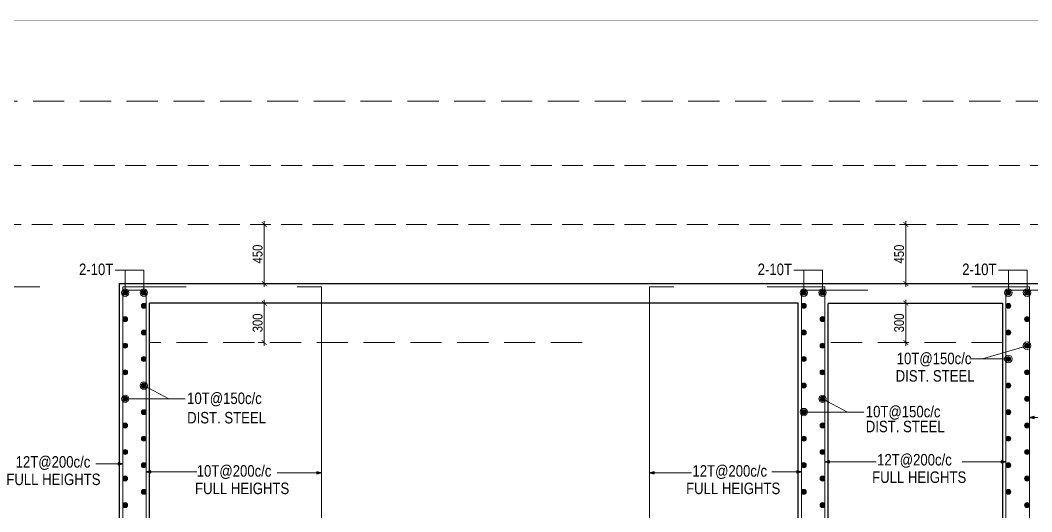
# Model space of a CAD drawing. Header units: millimetres. Extents: x 1112055 to 3390982, y -148532 to 766891.
# Drawn here: x 1755163 to 1786039, y 327645 to 342641 of the extents above; entities that cross this region are included whole.
import ezdxf

# ---------------------------------------------------------------- set-up
doc = ezdxf.new("R2010")
doc.units = ezdxf.units.MM
doc.header["$PDMODE"] = 35
doc.header["$PDSIZE"] = -25
doc.linetypes.add('Hidden', pattern=[9.525, 6.35, -3.175])
for name, color, linetype, lineweight in [('A_Levels', 150, 'Hidden', 13), ('A_Sectional elevation', 252, 'Continuous', 9), ('B FINAL COLUMN', 1, 'Continuous', 30), ('B P.C.C', 251, 'Continuous', 0), ('B STEEL', 34, 'Continuous', 15), ('B STEEL TEXT', 7, 'Continuous', 15), ('B TITLE BLOCK', 250, 'Continuous', 0), ('B-ST DIM', 250, 'Continuous', 18)]:
    doc.layers.add(name, color=color, linetype=linetype, lineweight=lineweight)
doc.styles.add('ARIAL', font='arial.ttf')
doc.styles.add('Q1', font='g13f12d.shx', dxfattribs={"width": 0.8})
doc.styles.add('SWINC', font='swissc.ttf')
doc.dimstyles.new('BH-STD', dxfattribs={"dimscale": 0, "dimtxt": 230, "dimasz": 125, "dimexe": 0, "dimexo": 100, "dimgap": 50, "dimtad": 1, "dimdec": 0, "dimzin": 1, "dimdsep": 46, "dimtxsty": 'Q1', "dimblk": 'ARCHTICK', "dimcen": 1, "dimdle": 100, "dimclrd": 250, "dimclre": 250, "dimclrt": 256, "dimadec": 0, "dimazin": 0, "dimtfac": 1, "dimtdec": 0, "dimtix": 1, "dimtofl": 0, "dimtmove": 0, "dimatfit": 2, "dimfxl": 1, "dimtolj": 1, "dimtzin": 0, "dimlwd": 9, "dimlwe": 9, "dimarcsym": 0})
doc.dimstyles.new('DIM 1', dxfattribs={"dimscale": 0, "dimtxt": 230, "dimasz": 150, "dimexe": 0.18, "dimexo": 0.0625, "dimgap": 0.5, "dimtad": 1, "dimdec": 0, "dimzin": 0, "dimdsep": 46, "dimtxsty": 'ARIAL', "dimblk": 'OBLIQUE', "dimcen": 6, "dimse1": 1, "dimse2": 1, "dimclrd": 256, "dimclrt": 256, "dimadec": 0, "dimazin": 2, "dimtfac": 0.75, "dimtdec": 0, "dimtix": 1, "dimtofl": 0, "dimtmove": 1, "dimatfit": 3, "dimldrblk": 'OPEN30', "dimfxl": 0.18, "dimfrac": 1, "dimtolj": 1, "dimtzin": 0, "dimlwd": -1, "dimarcsym": 0})

# ---------------------------------------------------------------- blocks, each defined once
blk = doc.blocks.new('_ArchTick')
at = {"color": 0, "linetype": 'ByBlock', "const_width": 0.15}
blk.add_lwpolyline([(-0.5, -0.5), (0.5, 0.5)], dxfattribs=at)
blk = doc.blocks.new('*D21')
at = {"layer": 'B-ST DIM', "color": 7, "lineweight": 9, "ltscale": 50, "transparency": 16777216}
for p, q in [((1762613, 332707), (1762613, 334107)), ((1762424, 334007), (1762613, 334007))]:
    blk.add_line(p, q, dxfattribs=at)
at = {"layer": 'B-ST DIM', "color": 7, "linetype": 'Hidden', "lineweight": 9, "ltscale": 50, "transparency": 16777216}
blk.add_line((1762424, 332807), (1762613, 332807), dxfattribs=at)
at = {"layer": 'Defpoints', "color": 0, "ltscale": 50, "transparency": 16777216}
for p in [(1762324, 334007), (1762613, 334007), (1762324, 332807)]:
    blk.add_point(p, dxfattribs=at)
at = {"layer": 'B-ST DIM', "color": 7, "lineweight": 9, "ltscale": 50, "transparency": 16777216, "xscale": 150, "yscale": 150, "zscale": 150}
for p, rotation in [((1762613, 334007), 90), ((1762613, 332807), 270)]:
    blk.add_blockref('_ArchTick', p, dxfattribs=dict(at, rotation=rotation))
at = {"layer": 'B-ST DIM', "color": 7, "ltscale": 50, "transparency": 16777216, "insert": (1762409, 333407), "char_height": 300, "attachment_point": 5, "rotation": 90, "style": 'SWINC'}
blk.add_mtext('\\A1;300', dxfattribs=at)
blk = doc.blocks.new('*D22')
at = {"layer": 'B-ST DIM', "color": 7, "lineweight": 9, "ltscale": 50, "transparency": 16777216}
for p, q in [((1762424, 336407), (1762613, 336407)), ((1762613, 334507), (1762613, 336507))]:
    blk.add_line(p, q, dxfattribs=at)
at = {"layer": 'B-ST DIM', "color": 7, "linetype": 'Hidden', "lineweight": 9, "ltscale": 50, "transparency": 16777216}
blk.add_line((1762424, 334607), (1762613, 334607), dxfattribs=at)
at = {"layer": 'Defpoints', "color": 0, "ltscale": 50, "transparency": 16777216}
for p in [(1762324, 336407), (1762613, 336407), (1762324, 334607)]:
    blk.add_point(p, dxfattribs=at)
at = {"layer": 'B-ST DIM', "color": 7, "lineweight": 9, "ltscale": 50, "transparency": 16777216, "xscale": 150, "yscale": 150, "zscale": 150}
for p, rotation in [((1762613, 336407), 90), ((1762613, 334607), 270)]:
    blk.add_blockref('_ArchTick', p, dxfattribs=dict(at, rotation=rotation))
at = {"layer": 'B-ST DIM', "color": 7, "ltscale": 50, "transparency": 16777216, "insert": (1762409, 335507), "char_height": 300, "attachment_point": 5, "rotation": 90, "style": 'SWINC'}
blk.add_mtext('\\A1;450', dxfattribs=at)
blk = doc.blocks.new('*D24')
at = {"layer": 'B-ST DIM', "color": 7, "lineweight": 9, "ltscale": 50, "transparency": 16777216}
for p, q in [((1782195, 332707), (1782195, 334107)), ((1782005, 334007), (1782195, 334007))]:
    blk.add_line(p, q, dxfattribs=at)
at = {"layer": 'B-ST DIM', "color": 7, "linetype": 'Hidden', "lineweight": 9, "ltscale": 50, "transparency": 16777216}
blk.add_line((1782005, 332807), (1782195, 332807), dxfattribs=at)
at = {"layer": 'Defpoints', "color": 0, "ltscale": 50, "transparency": 16777216}
for p in [(1781905, 334007), (1782195, 334007), (1781905, 332807)]:
    blk.add_point(p, dxfattribs=at)
at = {"layer": 'B-ST DIM', "color": 7, "lineweight": 9, "ltscale": 50, "transparency": 16777216, "xscale": 150, "yscale": 150, "zscale": 150}
for p, rotation in [((1782195, 334007), 90), ((1782195, 332807), 270)]:
    blk.add_blockref('_ArchTick', p, dxfattribs=dict(at, rotation=rotation))
at = {"layer": 'B-ST DIM', "color": 7, "ltscale": 50, "transparency": 16777216, "insert": (1781991, 333407), "char_height": 300, "attachment_point": 5, "rotation": 90, "style": 'SWINC'}
blk.add_mtext('\\A1;300', dxfattribs=at)
blk = doc.blocks.new('*D23')
at = {"layer": 'B-ST DIM', "color": 7, "lineweight": 9, "ltscale": 50, "transparency": 16777216}
for p, q in [((1782005, 336407), (1782195, 336407)), ((1782195, 334507), (1782195, 336507))]:
    blk.add_line(p, q, dxfattribs=at)
at = {"layer": 'B-ST DIM', "color": 7, "linetype": 'Hidden', "lineweight": 9, "ltscale": 50, "transparency": 16777216}
blk.add_line((1782005, 334607), (1782195, 334607), dxfattribs=at)
at = {"layer": 'Defpoints', "color": 0, "ltscale": 50, "transparency": 16777216}
for p in [(1781905, 336407), (1782195, 336407), (1781905, 334607)]:
    blk.add_point(p, dxfattribs=at)
at = {"layer": 'B-ST DIM', "color": 7, "lineweight": 9, "ltscale": 50, "transparency": 16777216, "xscale": 150, "yscale": 150, "zscale": 150}
for p, rotation in [((1782195, 336407), 90), ((1782195, 334607), 270)]:
    blk.add_blockref('_ArchTick', p, dxfattribs=dict(at, rotation=rotation))
at = {"layer": 'B-ST DIM', "color": 7, "ltscale": 50, "transparency": 16777216, "insert": (1781991, 335507), "char_height": 300, "attachment_point": 5, "rotation": 90, "style": 'SWINC'}
blk.add_mtext('\\A1;450', dxfattribs=at)
blk = doc.blocks.new('_Oblique')
at = {"color": 0, "linetype": 'ByBlock', "lineweight": -2}
blk.add_line((-0.5, -0.5), (0.5, 0.5), dxfattribs=at)
blk = doc.blocks.new('_Open30')
at = {"color": 0, "linetype": 'ByBlock', "lineweight": -2}
for p, q in [((-1, 0.27), (0, 0)), ((0, 0), (-1, -0.27)), ((0, 0), (-1, 0))]:
    blk.add_line(p, q, dxfattribs=at)

msp = doc.modelspace()

# ---------------------------------------------------------------- hatches: boundary and pattern name
at = {"layer": 'B STEEL'}
h = msp.add_hatch(color=256, dxfattribs=at)
h.dxf.hatch_style = 1
edge = h.paths.add_edge_path()
edge.add_arc((1758365.9, 334332.2), 75, 0, 360)
h = msp.add_hatch(color=256, dxfattribs=at)
h.dxf.hatch_style = 1
edge = h.paths.add_edge_path()
edge.add_arc((1758935.9, 334332.2), 75, 0, 360)
h = msp.add_hatch(color=256, dxfattribs=at)
h.dxf.hatch_style = 1
edge = h.paths.add_edge_path()
edge.add_arc((1779081.9, 334332.2), 75, 0, 360)
h = msp.add_hatch(color=256, dxfattribs=at)
h.dxf.hatch_style = 1
edge = h.paths.add_edge_path()
edge.add_arc((1779651.9, 334332.2), 75, 0, 360)
h = msp.add_hatch(color=256, dxfattribs=at)
h.dxf.hatch_style = 1
edge = h.paths.add_edge_path()
edge.add_arc((1785324.4, 334332.2), 75, 0, 360)
h = msp.add_hatch(color=256, dxfattribs=at)
h.dxf.hatch_style = 1
edge = h.paths.add_edge_path()
edge.add_arc((1785894.4, 334332.2), 75, 0, 360)
h = msp.add_hatch(color=256, dxfattribs=at)
h.dxf.hatch_style = 1
edge = h.paths.add_edge_path()
edge.add_arc((1758935.9, 333926.9), 75, 0, 360)
h = msp.add_hatch(color=256, dxfattribs=at)
h.dxf.hatch_style = 1
edge = h.paths.add_edge_path()
edge.add_arc((1779081.9, 333926.9), 75, 0, 360)
h = msp.add_hatch(color=256, dxfattribs=at)
h.dxf.hatch_style = 1
edge = h.paths.add_edge_path()
edge.add_arc((1785324.4, 333926.9), 75, 0, 360)
h = msp.add_hatch(color=256, dxfattribs=at)
h.dxf.hatch_style = 1
edge = h.paths.add_edge_path()
edge.add_arc((1758365.9, 333521.6), 75, 0, 360)
h = msp.add_hatch(color=256, dxfattribs=at)
h.dxf.hatch_style = 1
edge = h.paths.add_edge_path()
edge.add_arc((1779651.9, 333521.6), 75, 0, 360)
h = msp.add_hatch(color=256, dxfattribs=at)
h.dxf.hatch_style = 1
edge = h.paths.add_edge_path()
edge.add_arc((1785894.4, 333521.6), 75, 0, 360)
h = msp.add_hatch(color=256, dxfattribs=at)
h.dxf.hatch_style = 1
edge = h.paths.add_edge_path()
edge.add_arc((1758935.9, 333116.3), 75, 0, 360)
h = msp.add_hatch(color=256, dxfattribs=at)
h.dxf.hatch_style = 1
edge = h.paths.add_edge_path()
edge.add_arc((1779081.9, 333116.3), 75, 0, 360)
h = msp.add_hatch(color=256, dxfattribs=at)
h.dxf.hatch_style = 1
edge = h.paths.add_edge_path()
edge.add_arc((1785324.4, 333116.3), 75, 0, 360)
h = msp.add_hatch(color=256, dxfattribs=at)
h.dxf.hatch_style = 1
edge = h.paths.add_edge_path()
edge.add_arc((1758365.9, 332711), 75, 0, 360)
h = msp.add_hatch(color=256, dxfattribs=at)
h.dxf.hatch_style = 1
edge = h.paths.add_edge_path()
edge.add_arc((1779651.9, 332711), 75, 0, 360)
h = msp.add_hatch(color=256, dxfattribs=at)
h.dxf.hatch_style = 1
edge = h.paths.add_edge_path()
edge.add_arc((1785894.4, 332711), 75, 0, 360)
h = msp.add_hatch(color=256, dxfattribs=at)
h.dxf.hatch_style = 1
edge = h.paths.add_edge_path()
edge.add_arc((1758935.9, 332305.7), 75, 0, 360)
h = msp.add_hatch(color=256, dxfattribs=at)
h.dxf.hatch_style = 1
edge = h.paths.add_edge_path()
edge.add_arc((1779081.9, 332305.7), 75, 0, 360)
h = msp.add_hatch(color=256, dxfattribs=at)
h.dxf.hatch_style = 1
edge = h.paths.add_edge_path()
edge.add_arc((1785324.4, 332305.7), 75, 0, 360)
h = msp.add_hatch(color=256, dxfattribs=at)
h.dxf.hatch_style = 1
edge = h.paths.add_edge_path()
edge.add_arc((1758365.9, 331900.4), 75, 0, 360)
h = msp.add_hatch(color=256, dxfattribs=at)
h.dxf.hatch_style = 1
edge = h.paths.add_edge_path()
edge.add_arc((1779651.9, 331900.4), 75, 0, 360)
h = msp.add_hatch(color=256, dxfattribs=at)
h.dxf.hatch_style = 1
edge = h.paths.add_edge_path()
edge.add_arc((1785894.4, 331900.4), 75, 0, 360)
h = msp.add_hatch(color=256, dxfattribs=at)
h.dxf.hatch_style = 1
edge = h.paths.add_edge_path()
edge.add_arc((1758935.9, 331495.1), 75, 0, 360)
h = msp.add_hatch(color=256, dxfattribs=at)
h.dxf.hatch_style = 1
edge = h.paths.add_edge_path()
edge.add_arc((1779081.9, 331495.1), 75, 0, 360)
h = msp.add_hatch(color=256, dxfattribs=at)
h.dxf.hatch_style = 1
edge = h.paths.add_edge_path()
edge.add_arc((1785324.4, 331495.1), 75, 0, 360)
h = msp.add_hatch(color=256, dxfattribs=at)
h.dxf.hatch_style = 1
edge = h.paths.add_edge_path()
edge.add_arc((1758365.9, 331089.8), 75, 0, 360)
h = msp.add_hatch(color=256, dxfattribs=at)
h.dxf.hatch_style = 1
edge = h.paths.add_edge_path()
edge.add_arc((1779651.9, 331089.8), 75, 0, 360)
h = msp.add_hatch(color=256, dxfattribs=at)
h.dxf.hatch_style = 1
edge = h.paths.add_edge_path()
edge.add_arc((1785894.4, 331089.8), 75, 0, 360)
h = msp.add_hatch(color=256, dxfattribs=at)
h.dxf.hatch_style = 1
edge = h.paths.add_edge_path()
edge.add_arc((1758935.9, 330684.5), 75, 0, 360)
h = msp.add_hatch(color=256, dxfattribs=at)
h.dxf.hatch_style = 1
edge = h.paths.add_edge_path()
edge.add_arc((1779081.9, 330684.5), 75, 0, 360)
h = msp.add_hatch(color=256, dxfattribs=at)
h.dxf.hatch_style = 1
edge = h.paths.add_edge_path()
edge.add_arc((1785324.4, 330684.5), 75, 0, 360)
h = msp.add_hatch(color=256, dxfattribs=at)
h.dxf.hatch_style = 1
edge = h.paths.add_edge_path()
edge.add_arc((1758365.9, 330279.2), 75, 0, 360)
h = msp.add_hatch(color=256, dxfattribs=at)
h.dxf.hatch_style = 1
edge = h.paths.add_edge_path()
edge.add_arc((1779651.9, 330279.2), 75, 0, 360)
h = msp.add_hatch(color=256, dxfattribs=at)
h.dxf.hatch_style = 1
edge = h.paths.add_edge_path()
edge.add_arc((1785894.4, 330279.2), 75, 0, 360)
h = msp.add_hatch(color=256, dxfattribs=at)
h.dxf.hatch_style = 1
edge = h.paths.add_edge_path()
edge.add_arc((1758935.9, 329873.9), 75, 0, 360)
h = msp.add_hatch(color=256, dxfattribs=at)
h.dxf.hatch_style = 1
edge = h.paths.add_edge_path()
edge.add_arc((1779081.9, 329873.9), 75, 0, 360)
h = msp.add_hatch(color=256, dxfattribs=at)
h.dxf.hatch_style = 1
edge = h.paths.add_edge_path()
edge.add_arc((1785324.4, 329873.9), 75, 0, 360)
h = msp.add_hatch(color=256, dxfattribs=at)
h.dxf.hatch_style = 1
edge = h.paths.add_edge_path()
edge.add_arc((1758365.9, 329468.6), 75, 0, 360)
h = msp.add_hatch(color=256, dxfattribs=at)
h.dxf.hatch_style = 1
edge = h.paths.add_edge_path()
edge.add_arc((1779651.9, 329468.6), 75, 0, 360)
h = msp.add_hatch(color=256, dxfattribs=at)
h.dxf.hatch_style = 1
edge = h.paths.add_edge_path()
edge.add_arc((1785894.4, 329468.6), 75, 0, 360)
h = msp.add_hatch(color=256, dxfattribs=at)
h.dxf.hatch_style = 1
edge = h.paths.add_edge_path()
edge.add_arc((1758935.9, 329063.3), 75, 0, 360)
h = msp.add_hatch(color=256, dxfattribs=at)
h.dxf.hatch_style = 1
edge = h.paths.add_edge_path()
edge.add_arc((1779081.9, 329063.3), 75, 0, 360)
h = msp.add_hatch(color=256, dxfattribs=at)
h.dxf.hatch_style = 1
edge = h.paths.add_edge_path()
edge.add_arc((1785324.4, 329063.3), 75, 0, 360)
h = msp.add_hatch(color=256, dxfattribs=at)
h.dxf.hatch_style = 1
edge = h.paths.add_edge_path()
edge.add_arc((1758365.9, 328658), 75, 0, 360)
h = msp.add_hatch(color=256, dxfattribs=at)
h.dxf.hatch_style = 1
edge = h.paths.add_edge_path()
edge.add_arc((1779651.9, 328658), 75, 0, 360)
h = msp.add_hatch(color=256, dxfattribs=at)
h.dxf.hatch_style = 1
edge = h.paths.add_edge_path()
edge.add_arc((1785894.4, 328658), 75, 0, 360)
h = msp.add_hatch(color=256, dxfattribs=at)
h.dxf.hatch_style = 1
edge = h.paths.add_edge_path()
edge.add_arc((1758935.9, 328252.7), 75, 0, 360)
h = msp.add_hatch(color=256, dxfattribs=at)
h.dxf.hatch_style = 1
edge = h.paths.add_edge_path()
edge.add_arc((1779081.9, 328252.7), 75, 0, 360)
h = msp.add_hatch(color=256, dxfattribs=at)
h.dxf.hatch_style = 1
edge = h.paths.add_edge_path()
edge.add_arc((1785324.4, 328252.7), 75, 0, 360)
h = msp.add_hatch(color=256, dxfattribs=at)
h.dxf.hatch_style = 1
edge = h.paths.add_edge_path()
edge.add_arc((1758365.9, 327847.4), 75, 0, 360)
h = msp.add_hatch(color=256, dxfattribs=at)
h.dxf.hatch_style = 1
edge = h.paths.add_edge_path()
edge.add_arc((1779651.9, 327847.4), 75, 0, 360)
h = msp.add_hatch(color=256, dxfattribs=at)
h.dxf.hatch_style = 1
edge = h.paths.add_edge_path()
edge.add_arc((1785894.4, 327847.4), 75, 0, 360)

# ---------------------------------------------------------------- linework, layer by layer
at = {"layer": 'A_Levels', "linetype": 'Hidden', "ltscale": 100}
for p, q in [((1745034.7, 338207.2), (1867797.7, 338207.2)), ((1745034.7, 336407.2), (1867797.7, 336407.2))]:
    msp.add_line(p, q, dxfattribs=at)
at = {"layer": 'A_Sectional elevation', "color": 250, "linetype": 'Hidden', "lineweight": 0, "ltscale": 150}
for p, q in [((1772310.9, 332807.2), (1759110.9, 332807.2)), ((1785149.4, 332807.2), (1779826.9, 332807.2))]:
    msp.add_line(p, q, dxfattribs=at)
at = {"layer": 'B FINAL COLUMN', "lineweight": 25}
for p, q in [((1778906.9, 334007.2), (1759110.9, 334007.2)), ((1759110.9, 309607.2), (1759110.9, 334007.2)), ((1778906.9, 309607.2), (1778906.9, 334007.2)), ((1779826.9, 309607.2), (1779826.9, 333995.2))]:
    msp.add_line(p, q, dxfattribs=at)
for points in [[(1758190.9, 309607.2), (1758190.9, 334607.2), (1859354.7, 334607.2), (1859354.7, 309607.2)], [(1779838.9, 334007.2), (1785149.4, 334007.2)], [(1785149.4, 334007.2), (1785149.4, 309607.2)]]:
    msp.add_lwpolyline(points, dxfattribs=at)
msp.add_arc((1779838.9, 333995.2), 12, 90, 180, dxfattribs=at)
at = {"layer": 'B P.C.C', "color": 250, "linetype": 'Hidden', "lineweight": 0, "ltscale": 150}
msp.add_lwpolyline([(1742694.2, 340170.1), (1887433.3, 340170.1), (1887433.3, 304643.8), (1742694.2, 304643.8)], close=True, dxfattribs=at)
at = {"layer": 'B STEEL', "flags": 128}
for points in [[(1755762.1, 334507.2), (1753825.9, 334507.2), (1753825.9, 308622.7), (1755520.2, 308622.7)], [(1758412.4, 334407.2), (1759010.9, 334407.2), (1759010.9, 308551.2), (1757344.5, 308551.2)], [(1760227.1, 334507.2), (1758290.9, 334507.2), (1758290.9, 308622.7), (1759985.2, 308622.7)], [(1763620.6, 334507.2), (1764360.2, 334507.2), (1764360.2, 308622.7), (1762665.9, 308622.7)], [(1775110.4, 334507.2), (1774370.8, 334507.2), (1774370.8, 308622.7), (1776065.2, 308622.7)], [(1777964.5, 334507.2), (1779726.9, 334507.2), (1779726.9, 308622.7), (1778032.6, 308622.7)], [(1781039.8, 334407.2), (1779006.9, 334407.2), (1779006.9, 308551.2), (1780673.3, 308551.2)], [(1784207, 334507.2), (1785969.4, 334507.2), (1785969.4, 308622.7), (1784275.1, 308622.7)], [(1787282.3, 334407.2), (1785249.4, 334407.2), (1785249.4, 308551.2), (1786915.8, 308551.2)]]:
    msp.add_lwpolyline(points, dxfattribs=at)
at = {"layer": 'B STEEL'}
for centre in [(1758365.9, 334332.2), (1758935.9, 334332.2), (1779081.9, 334332.2), (1779651.9, 334332.2), (1785324.4, 334332.2), (1785894.4, 334332.2), (1758935.9, 333926.9), (1779081.9, 333926.9), (1785324.4, 333926.9), (1758365.9, 333521.6), (1779651.9, 333521.6), (1785894.4, 333521.6), (1758935.9, 333116.3), (1779081.9, 333116.3), (1785324.4, 333116.3), (1758365.9, 332711), (1779651.9, 332711), (1785894.4, 332711), (1758935.9, 332305.7), (1779081.9, 332305.7), (1785324.4, 332305.7), (1758365.9, 331900.4), (1779651.9, 331900.4), (1785894.4, 331900.4), (1758935.9, 331495.1), (1779081.9, 331495.1), (1785324.4, 331495.1), (1758365.9, 331089.8), (1779651.9, 331089.8), (1785894.4, 331089.8), (1758935.9, 330684.5), (1779081.9, 330684.5), (1785324.4, 330684.5), (1758365.9, 330279.2), (1779651.9, 330279.2), (1785894.4, 330279.2), (1758935.9, 329873.9), (1779081.9, 329873.9), (1785324.4, 329873.9), (1758365.9, 329468.6), (1779651.9, 329468.6), (1785894.4, 329468.6), (1758935.9, 329063.3), (1779081.9, 329063.3), (1785324.4, 329063.3), (1758365.9, 328658), (1779651.9, 328658), (1785894.4, 328658), (1758935.9, 328252.7), (1779081.9, 328252.7), (1785324.4, 328252.7), (1758365.9, 327847.4), (1779651.9, 327847.4), (1785894.4, 327847.4)]:
    msp.add_circle(centre, 75, dxfattribs=at)
at = {"layer": 'B TITLE BLOCK', "color": 1, "const_width": 8.39}
msp.add_lwpolyline([(1739657.8, 219248.5), (1918682.1, 219248.5), (1918682.1, 342636.6), (1739657.8, 342636.6)], close=True, dxfattribs=at)
at = {"layer": 'B TITLE BLOCK', "color": 250, "lineweight": 0, "const_width": 8.39}
msp.add_lwpolyline([(1740704.1, 220294.8), (1917635.8, 220294.8), (1917635.8, 341590.3), (1740704.1, 341590.3)], close=True, dxfattribs=at)

# ---------------------------------------------------------------- texts
at = {"layer": 'B STEEL TEXT', "lineweight": 9, "style": 'SWINC'}
for s, p in [('2-10T', (1756957, 334866.1)), ('2-10T', (1777673, 334866.1)), ('2-10T', (1783915.5, 334866.1)), ('10T@150c/c', (1781917.7, 332147.3)), ('DIST. STEEL', (1781885.5, 331615.2)), ('10T@150c/c', (1760258, 330931.4)), ('DIST. STEEL', (1760258, 330339.8)), ('10T@150c/c', (1780974, 330526.1)), ('DIST. STEEL', (1780974, 330071.3)), ('12T@200c/c', (1755023.6, 328992)), ('12T@200c/c', (1781319.1, 329057.4)), ('10T@200c/c', (1760551, 328716.1)), ('12T@200c/c', (1775682.2, 328716.1)), ('FULL HEIGHTS', (1781166.9, 328524.6)), ('FULL HEIGHTS', (1754739.4, 328459.1)), ('FULL HEIGHTS', (1760500.1, 328183.2)), ('FULL HEIGHTS', (1775488.7, 328183.2))]:
    msp.add_text(s, height=350, dxfattribs=at).set_placement(p)

# ---------------------------------------------------------------- dimensions: what is measured, and where the dimension line sits
at = {"layer": 'B-ST DIM', "ltscale": 50}
for base, p1, p2, picture, middle in [((1762613.1, 336407.2), (1762323.7, 334607.2), (1762323.7, 336407.2), '*D22', (1762409.3, 335507.2)), ((1782194.6, 336407.2), (1781905.2, 334607.2), (1781905.2, 336407.2), '*D23', (1781990.8, 335507.2)), ((1762613.1, 334007.2), (1762323.7, 332807.2), (1762323.7, 334007.2), '*D21', (1762409.3, 333407.2)), ((1782194.6, 334007.2), (1781905.2, 332807.2), (1781905.2, 334007.2), '*D24', (1781990.8, 333407.2))]:
    dim = msp.add_linear_dim(base=base, p1=p1, p2=p2, angle=90, dimstyle='BH-STD', override={"dimscale": 1, "dimtxt": 300, "dimasz": 150, "dimlfac": 0.25, "dimtxsty": 'SWINC', "dimclrd": 7, "dimclre": 7, "dimclrt": 7}, dxfattribs=at)
    dim.commit()
    dim.dimension.update_dxf_attribs({"geometry": picture, "text_midpoint": middle})

# ---------------------------------------------------------------- leaders
at = {"layer": 'B STEEL TEXT', "lineweight": 9}
for points in [[(1758935.9, 334332.2), (1758935.9, 335013.4), (1758064.8, 335013.4)], [(1758365.9, 334332.2), (1758365.9, 335013.4), (1758064.8, 335013.4)], [(1779651.9, 334332.2), (1779651.9, 335013.4), (1778780.8, 335013.4)], [(1779081.9, 334332.2), (1779081.9, 335013.4), (1778780.8, 335013.4)], [(1785894.4, 334332.2), (1785894.4, 335013.4), (1785023.3, 335013.4)], [(1785324.4, 334332.2), (1785324.4, 335013.4), (1785023.3, 335013.4)], [(1785894.4, 332711), (1784539.2, 332305.7)], [(1785324.4, 332305.7), (1784152.2, 332305.7)], [(1758935.9, 331495.1), (1759694.6, 331089.8)], [(1758365.9, 331089.8), (1760197.6, 331089.8)], [(1779651.9, 331089.8), (1780410.6, 330684.5)], [(1779081.9, 330684.5), (1780913.6, 330684.5)]]:
    msp.add_leader(points, dimstyle='DIM 1', override={"dimscale": 1, "dimasz": 230, "dimtad": 0, "dimtxsty": 'SWINC', "dimldrblk": 'DotBlank', "dimfxlon": 1, "dimarcsym": 2}, dxfattribs=at)
at = {"layer": 'B STEEL TEXT', "lineweight": 5}
for points in [[(1785969.4, 330516.9), (1789641.1, 330516.9)], [(1758290.9, 329105.1), (1757474.5, 329105.1)], [(1779726.9, 329170.6), (1781287.7, 329170.6)], [(1785249.4, 329170.6), (1783915.1, 329170.6)], [(1759010.9, 328863.9), (1760548.9, 328863.9)], [(1764360.2, 328829.3), (1763001.9, 328829.3)], [(1774370.8, 328829.3), (1775650.9, 328829.3)], [(1779006.9, 328863.9), (1778103.8, 328863.9)]]:
    msp.add_leader(points, dimstyle='DIM 1', override={"dimscale": 1, "dimtad": 0, "dimtxsty": 'SWINC', "dimfxlon": 1, "dimlwd": 5, "dimarcsym": 2}, dxfattribs=at)

doc.saveas('drawing.dxf')
